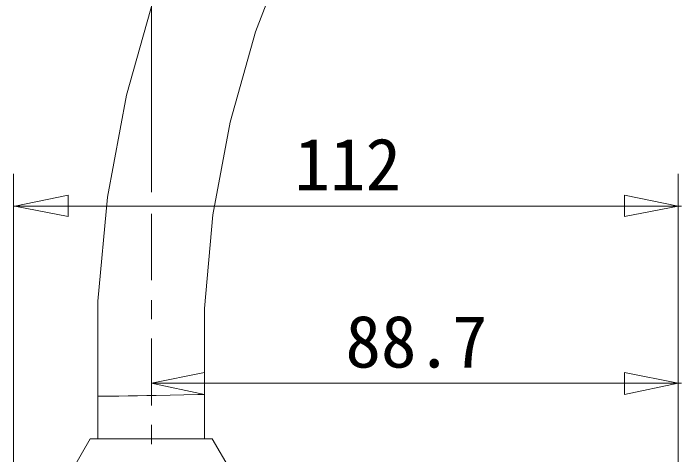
# Model space of a CAD drawing. Units: millimetres, scale not verified. Extents: x -300 to 302, y -412 to 405.
# Drawn here: x 16.5 to 129.1, y 71.5 to 145.9 of the extents above; entities that cross this region are included whole.
import ezdxf
from ezdxf.enums import TextEntityAlignment as Align

# ---------------------------------------------------------------- set-up
doc = ezdxf.new("R2010")
doc.units = ezdxf.units.MM
doc.header["$LTSCALE"] = 3
doc.layers.add('0-0', color=7, linetype='Continuous', lineweight=18)
doc.styles.add('ＭＳ ゴシック', font='')
doc.styles.get('ＭＳ ゴシック').set_extended_font_data('MS Gothic')

msp = doc.modelspace()

# ---------------------------------------------------------------- linework, layer by layer
at = {"layer": '0-0'}
for p, q in [((39.79, 115.809), (39.79, 182.637)), ((62.952, 157.66), (57.314, 142.801)), ((40.322, 149.056), (35.522, 132.14)), ((57.314, 142.801), (53.046, 127.561)), ((35.522, 132.14), (32.321, 114.919)), ((53.046, 127.561), (50.075, 111.94)), ((128.486, 32.98), (128.486, 118.857)), ((32.321, 114.919), (30.721, 97.393)), ((16.625, 113.447), (129.096, 113.447)), ((39.79, 100.95), (39.79, 112.152)), ((50.075, 111.94), (48.703, 96.166)), ((30.721, 97.393), (30.721, 79.79)), ((39.79, 94.397), (39.79, 97.598)), ((48.703, 96.166), (48.703, 80.24)), ((39.79, 79.843), (39.79, 91.121)), ((39.79, 83.577), (129.096, 83.577)), ((30.722, 74.204), (30.722, 81.215)), ((48.705, 74.204), (48.705, 81.672)), ((39.79, 73.29), (39.79, 76.566)), ((29.426, 74.204), (25.388, 67.194)), ((29.426, 74.204), (50, 74.204)), ((50, 74.204), (54.115, 67.194))]:
    msp.add_line(p, q, dxfattribs=at)
at = {"layer": '0-0', "lineweight": 15}
msp.add_line((16.485, -13.959), (16.485, 118.857), dxfattribs=at)
at = {"layer": '0-0'}
for points in [[(16.715, 113.447), (25.707, 115.276), (25.707, 111.695)], [(128.485, 113.447), (119.494, 111.695), (119.494, 115.276)], [(39.79, 83.577), (48.705, 85.406), (48.705, 81.672)], [(128.485, 83.577), (119.494, 81.672), (119.494, 85.406)]]:
    msp.add_lwpolyline(points, close=True, dxfattribs=at)
msp.add_lwpolyline([(30.721, 81.215), (30.797, 81.367), (30.95, 81.367), (31.788, 81.367), (31.864, 81.367), (32.702, 81.367), (34.258, 81.403), (35.843, 81.422), (37.42, 81.452), (38.951, 81.519), (39.789, 81.519), (40.551, 81.519), (47.561, 81.672), (48.476, 81.672), (48.704, 81.672)], dxfattribs=at)

# ---------------------------------------------------------------- texts
at = {"layer": '0-0', "style": 'ＭＳ ゴシック'}
for s, p in [('112', (63.861, 113.447)), ('88.7', (72.443, 83.577))]:
    msp.add_text(s, height=8.798, dxfattribs=at).set_placement(p, align=Align.BOTTOM_LEFT)

doc.saveas('drawing.dxf')
